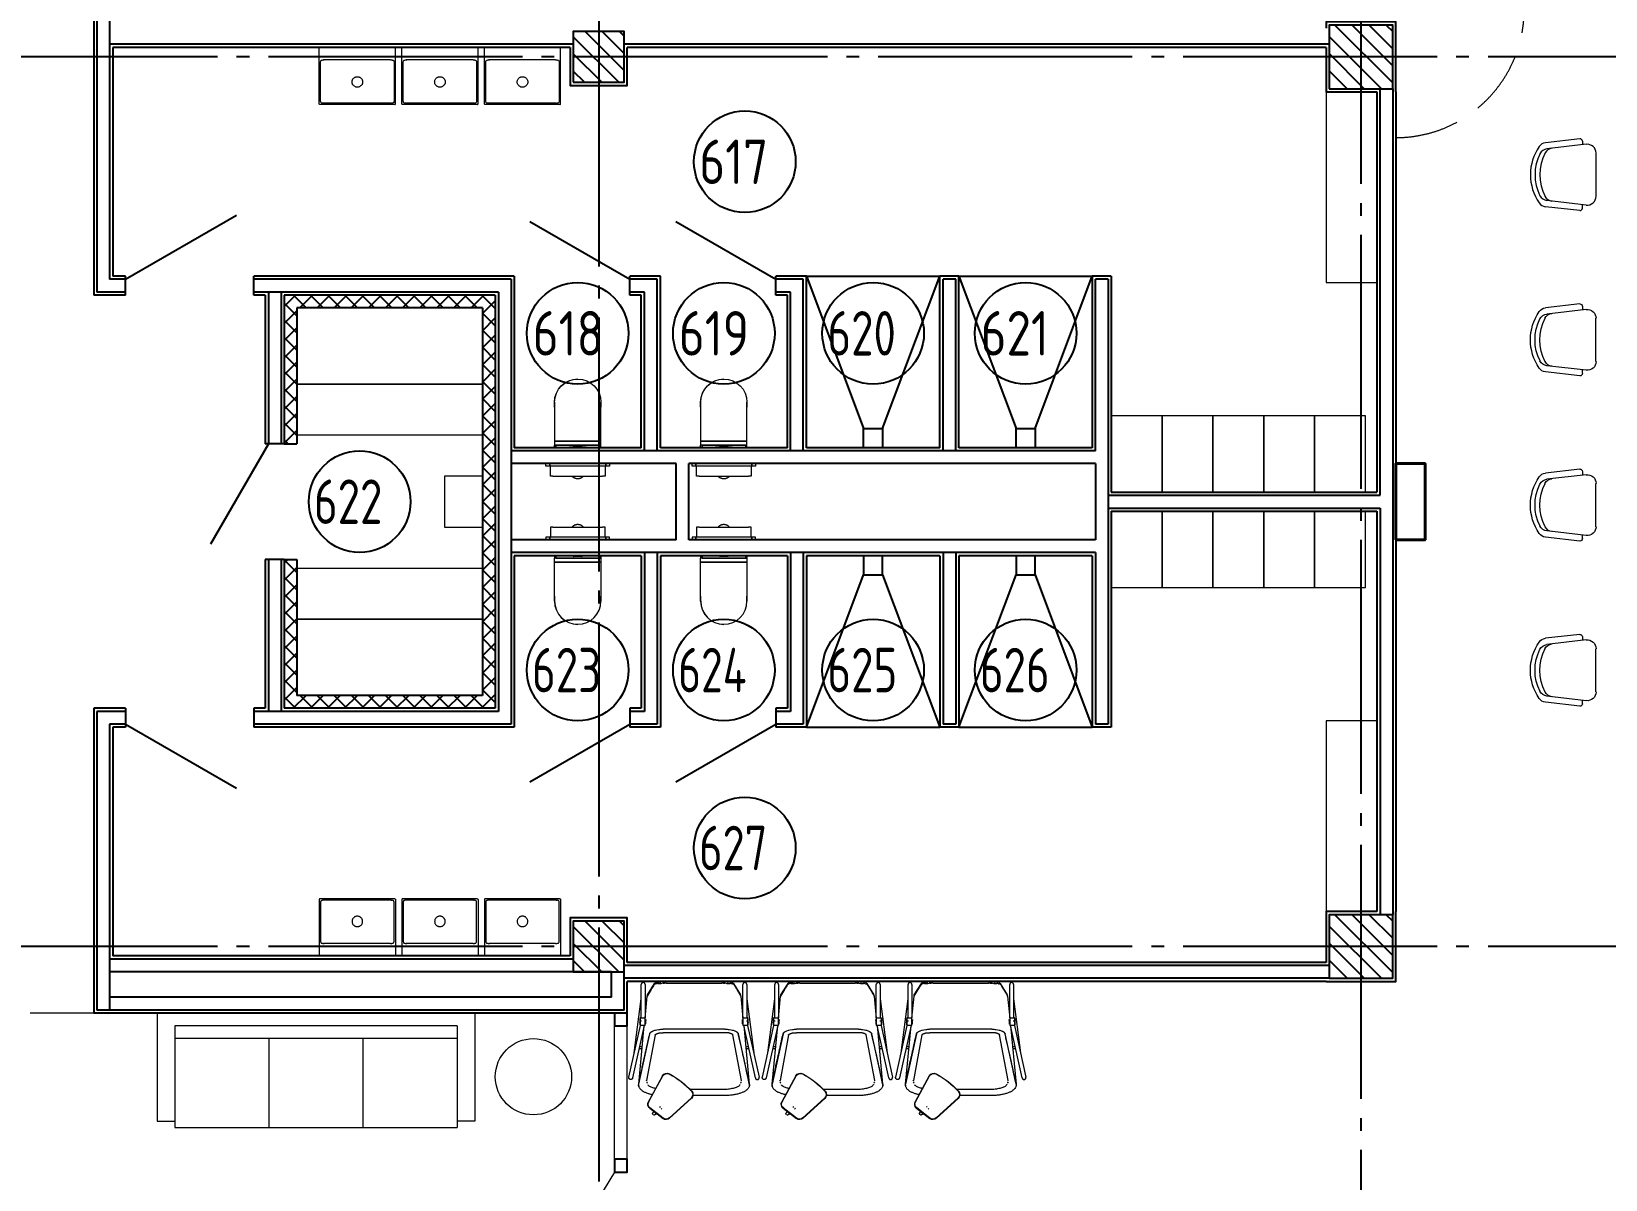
# Model space of a CAD drawing. Header units: millimetres. Extents: x -4830 to 49130, y -6610 to 29660.
# Drawn here: x 7535 to 19925, y 8166 to 17200 of the extents above; entities that cross this region are included whole.
import ezdxf

# ---------------------------------------------------------------- set-up
doc = ezdxf.new("R2010")
doc.units = ezdxf.units.MM
doc.linetypes.add('ГОСТ 2.303 4', pattern=[7, 5, -2, 0])
doc.linetypes.add('ГОСТ 2.303 5', pattern=[24, 20, -1.5, 1, -1.5])
doc.layers.add('Оборудование', color=5, linetype='Continuous', lineweight=18)
doc.layers.add('оси', color=40, linetype='Continuous')
doc.layers.add('текст', color=82, linetype='Continuous')
doc.styles.add('ГОСТ 2.304', font='CS_Gost2304.shx')

# ---------------------------------------------------------------- blocks, each defined once
blk = doc.blocks.new('Sanitary_Basins_Gala_ALBUS-Over-counter-Wash-basin-60x45-cm - ALBUS Over counter Wash basin 60x45 cm_-V44-План на отм _4_200')
at = {"layer": 'Оборудование'}
for p, q in [((-302, -218), (-302, 226)), ((-282, 125), (-285, 124)), ((-277, 126), (-282, 125)), ((-273, 127), (-277, 126)), ((-263, 127), (-273, 127)), ((-263, 127), (264, 127)), ((269, 127), (259, 127)), ((274, 126), (269, 127)), ((278, 125), (274, 126)), ((282, 124), (278, 125)), ((298, -218), (298, 226)), ((-290, 117), (-291, 113)), ((-291, 113), (-291, -199)), ((-288, 121), (-290, 117)), ((-285, 124), (-288, 121)), ((285, 121), (282, 124)), ((286, 117), (285, 121)), ((287, 113), (286, 117)), ((287, -199), (287, 113)), ((-42, -35), (-43, -39)), ((-43, -39), (-43, -42)), ((-43, -42), (-43, -46)), ((-43, -46), (-43, -50)), ((-43, -50), (-43, -54)), ((-43, -54), (-42, -58)), ((-40, -31), (-42, -35)), ((-42, -58), (-40, -61)), ((-39, -27), (-40, -31)), ((-40, -61), (-39, -65)), ((-37, -23), (-39, -27)), ((-39, -65), (-37, -69)), ((-34, -20), (-37, -23)), ((-37, -69), (-34, -72)), ((-31, -17), (-34, -20)), ((-34, -72), (-31, -75)), ((-28, -14), (-31, -17)), ((-31, -75), (-28, -78)), ((-25, -11), (-28, -14)), ((-28, -78), (-25, -81)), ((-21, -9), (-25, -11)), ((-25, -81), (-21, -83)), ((-17, -8), (-21, -9)), ((-21, -83), (-17, -85)), ((-13, -6), (-17, -8)), ((-17, -85), (-13, -86)), ((-9, -5), (-13, -6)), ((-13, -86), (-9, -87)), ((-6, -5), (-9, -5)), ((-9, -87), (-6, -87)), ((-2, -5), (-6, -5)), ((-6, -87), (-2, -88)), ((2, -5), (-2, -5)), ((-2, -88), (2, -87)), ((6, -5), (2, -5)), ((2, -87), (6, -87)), ((10, -6), (6, -5)), ((6, -87), (10, -86)), ((13, -8), (10, -6)), ((10, -86), (13, -85)), ((17, -9), (13, -8)), ((13, -85), (17, -83)), ((21, -11), (17, -9)), ((17, -83), (21, -81)), ((24, -14), (21, -11)), ((21, -81), (24, -78)), ((27, -17), (24, -14)), ((24, -78), (27, -75)), ((30, -20), (27, -17)), ((27, -75), (30, -72)), ((33, -23), (30, -20)), ((30, -72), (33, -69)), ((35, -27), (33, -23)), ((33, -69), (35, -65)), ((37, -31), (35, -27)), ((35, -65), (37, -61)), ((38, -35), (37, -31)), ((37, -61), (38, -58)), ((39, -39), (38, -35)), ((38, -58), (39, -54)), ((39, -42), (39, -39)), ((40, -46), (39, -42)), ((39, -50), (40, -46)), ((39, -54), (39, -50)), ((-302, -219), (-302, -218)), ((-301, -220), (-302, -219)), ((-301, -221), (-301, -220)), ((-300, -222), (-301, -221)), ((-299, -223), (-300, -222)), ((-298, -224), (-299, -223)), ((-297, -224), (-298, -224)), ((-296, -224), (-297, -224)), ((-296, -224), (292, -224)), ((-291, -199), (-290, -203)), ((-290, -203), (-288, -207)), ((-288, -207), (-285, -210)), ((-285, -210), (-281, -212)), ((-281, -212), (-277, -213)), ((-277, -213), (-273, -213)), ((-268, -214), (-273, -213)), ((-268, -214), (264, -214)), ((264, -214), (269, -213)), ((269, -213), (273, -213)), ((273, -213), (275, -212)), ((275, -212), (278, -212)), ((278, -212), (281, -210)), ((281, -210), (284, -207)), ((284, -207), (286, -205)), ((286, -203), (287, -201)), ((286, -205), (286, -203)), ((287, -201), (287, -199)), ((292, -224), (293, -224)), ((293, -224), (294, -224)), ((294, -224), (295, -223)), ((295, -223), (296, -222)), ((296, -222), (297, -221)), ((297, -221), (298, -220)), ((298, -219), (298, -218)), ((298, -220), (298, -219))]:
    blk.add_line(p, q, dxfattribs=at)
at = {"layer": 'Оборудование', "ltscale": 100}
blk.add_line((-302, 226), (298, 226), dxfattribs=at)
blk = doc.blocks.new('Инсталляция - унитаз')
at = {"layer": 'Оборудование', "ltscale": 100}
for p, q in [((-220, 145), (-250, 145)), ((-250, 145), (-250, 125)), ((-250, 125), (250, 125)), ((220, 145), (-220, 145)), ((-220, 145), (-220, 125)), ((-220, 125), (-220, 145)), ((-215, 225), (-215, 145)), ((-195, 225), (-215, 225)), ((-195, 225), (0, 225)), ((0, 225), (195, 225)), ((215, 225), (195, 225)), ((215, 145), (215, 225)), ((220, 125), (220, 145)), ((250, 145), (220, 145)), ((220, 145), (220, 125)), ((250, 125), (250, 145)), ((-183, 0), (182, 0)), ((-183, 0), (-183, -20)), ((-172, -20), (-183, -20)), ((-183, -358), (-183, -20)), ((182, -20), (-183, -20)), ((-183, -50), (-183, -20)), ((182, -50), (-183, -50)), ((-183, -50), (182, -50)), ((-183, -319), (-183, -50)), ((-172, 0), (-172, -20)), ((-172, -20), (-172, 0)), ((-172, -20), (-172, 0)), ((-172, -20), (172, -20)), ((-65, -5), (-65, 0)), ((65, -5), (-65, -5)), ((-35, -7), (-35, -5)), ((-35, -5), (-35, -7)), ((-35, -7), (-35, -5)), ((-33, -7), (-35, -7)), ((-35, -7), (-33, -7)), ((-35, -7), (-33, -7)), ((33, -7), (-33, -7)), ((35, -7), (33, -7)), ((33, -7), (35, -7)), ((33, -7), (35, -7)), ((35, -5), (35, -7)), ((35, -7), (35, -5)), ((35, -7), (35, -5)), ((65, 0), (65, -5)), ((172, 0), (172, -20)), ((172, -20), (172, 0)), ((172, 0), (172, -20)), ((172, -20), (182, -20)), ((182, 0), (182, -20)), ((182, -20), (182, -358)), ((182, -20), (182, -50)), ((182, -50), (182, -319)), ((-183, -319), (-183, -358)), ((182, -358), (182, -319))]:
    blk.add_line(p, q, dxfattribs=at)
at = {"layer": 'Оборудование', "ltscale": 100, "flags": 128}
blk.add_lwpolyline([(45, 225), (43, 226), (42, 228), (40, 230), (38, 231), (36, 233), (34, 234), (32, 235), (30, 237), (28, 238), (26, 239), (24, 240), (22, 241), (19, 242), (17, 242), (15, 243), (13, 244), (10, 244), (8, 244), (5, 245), (3, 245), (1, 245), (-2, 245), (-4, 245), (-7, 245), (-9, 244), (-11, 244), (-14, 243), (-16, 243), (-18, 242), (-21, 241), (-23, 241), (-25, 240), (-27, 239), (-29, 237), (-31, 236), (-33, 235), (-35, 234), (-37, 232), (-39, 231), (-41, 229), (-43, 227), (-44, 226)], dxfattribs=at)
at = {"layer": 'Оборудование', "ltscale": 100}
for radius, start, end in [(182, 180, 0), (183, 180, 270), (182, 270, 0)]:
    blk.add_arc((0, -358), radius, start, end, dxfattribs=at)
blk = doc.blocks.new('ММ32 905х715')
at = {"layer": 'Оборудование', "linetype": 'ByBlock'}
for p, q in [((0, 0), (-2499.84, 0)), ((-2499.84, 0), (-2499.84, -849.9762)), ((0, 0), (0, -849.9762)), ((-138.88, -99.9972), (-2360.96, -99.9972)), ((-2360.96, -99.9972), (-2360.96, -899.9748)), ((-138.88, -99.9972), (-138.88, -899.9748)), ((-138.88, -199.9944), (-2360.96, -199.9944)), ((-1620.24352, -899.9748), (-1620.24352, -199.9944)), ((-879.56176, -899.9748), (-879.56176, -199.9944)), ((-2499.84, -849.9762), (-2360.96, -849.9762)), ((0, -849.9762), (-138.88, -849.9762)), ((-2360.96, -899.9748), (-138.88, -899.9748))]:
    blk.add_line(p, q, dxfattribs=at)
blk = doc.blocks.new('CON_Connection_Stng_Muse - Muse Privacy Chair with Metal Base and Writing Tablet - SMS-1BOOTH-METAL-WT-V123-Этаж 03')
at = {"layer": 'Оборудование'}
for p, q in [((-415, 314), (-415, 50)), ((-385, 50), (-385, 314)), ((-310, 322), (-366, 231)), ((-281, 327), (-282, 324)), ((214, 338), (-214, 338)), ((214, 324), (-214, 324)), ((212, 324), (-212, 324)), ((282, 324), (281, 327)), ((366, 231), (310, 322)), ((385, 314), (385, 50)), ((415, 50), (415, 314)), ((-415, 201), (-470, -225)), ((-368, 222), (-385, 49)), ((385, 49), (368, 222)), ((470, -225), (415, 201)), ((-425, 7), (-425, 33)), ((-425, 7), (-425, 33)), ((-385, 50), (-420, 50)), ((-415, 29), (-415, 23)), ((-385, 50), (-385, -10)), ((-383, 38), (-385, 38)), ((-385, 23), (-385, 29)), ((-385, 3), (-383, 3)), ((-383, 37), (-383, 38)), ((-383, 3), (-383, 38)), ((-376, 36), (-383, 36)), ((-383, 34), (-383, 36)), ((-383, 5), (-383, 7)), ((-383, 5), (-378, 5)), ((-383, 3), (-383, 4)), ((383, 36), (374, 36)), ((378, 5), (383, 5)), ((385, 38), (383, 38)), ((383, 38), (383, 37)), ((383, 38), (383, 3)), ((383, 36), (383, 34)), ((383, 7), (383, 5)), ((383, 4), (383, 3)), ((383, 3), (385, 3)), ((420, 50), (385, 50)), ((385, -10), (385, 50)), ((385, 29), (385, 23)), ((415, 23), (415, 29)), ((425, 33), (425, 7)), ((425, 33), (425, 7)), ((-422, -8), (-512, -416)), ((-483, -422), (-391, -10)), ((-436, -471), (-349, -75)), ((-391, -10), (-435, -471)), ((-422, -11), (-422, -8)), ((-420, -10), (-385, -10)), ((-373, -442), (-306, -83)), ((-306, -82), (-307, -84)), ((-244, -38), (244, -38)), ((-244, -66), (244, -66)), ((-241, -38), (241, -38)), ((306, -83), (373, -442)), ((349, -75), (436, -471)), ((385, -10), (420, -10)), ((391, -10), (483, -422)), ((435, -471), (391, -10)), ((422, -8), (422, -11)), ((512, -416), (422, -8)), ((-432, -193), (-408, -193)), ((-406, -174), (-428, -174)), ((428, -174), (406, -174)), ((408, -193), (432, -193)), ((357, -610), (246, -406)), ((248, -405), (358, -609)), ((-253, -512), (32, -512)), ((-238, -561), (9, -561)), ((8, -553), (8, -553)), ((192, -738), (21, -582)), ((21, -583), (192, -739)), ((23, -580), (194, -737)), ((243, -739), (347, -658)), ((348, -659), (244, -741)), ((244, -741), (348, -660)), ((252, -662), (258, -667)), ((271, -651), (265, -647)), ((298, -699), (309, -709)), ((309, -709), (309, -709)), ((321, -693), (314, -687)), ((318, -692), (318, -692)), ((363, -629), (363, -628))]:
    blk.add_line(p, q, dxfattribs=at)
at = {"layer": 'Оборудование', "flags": 128}
for points in [[(-415, 314), (-415, 314), (-415, 315), (-415, 315), (-415, 316), (-415, 317), (-415, 317), (-414, 318), (-414, 318), (-414, 319), (-414, 319), (-414, 320), (-413, 321), (-413, 321), (-413, 322), (-412, 322), (-412, 323), (-412, 323), (-411, 324), (-411, 324), (-410, 324), (-410, 325), (-410, 325), (-409, 326), (-409, 326), (-408, 326), (-408, 327), (-407, 327), (-407, 327), (-406, 327), (-405, 328), (-405, 328), (-404, 328), (-404, 328), (-403, 328), (-403, 328), (-402, 329), (-401, 329), (-401, 329), (-400, 329), (-400, 329), (-399, 329), (-398, 329), (-398, 328), (-397, 328), (-397, 328), (-396, 328), (-395, 328), (-395, 328), (-394, 328), (-394, 327), (-393, 327), (-393, 327), (-392, 326), (-392, 326), (-391, 326), (-391, 325), (-390, 325), (-390, 325), (-389, 324), (-389, 324), (-389, 323), (-388, 323), (-388, 322), (-387, 322), (-387, 321), (-387, 321), (-387, 320), (-386, 320), (-386, 319), (-386, 319), (-386, 318), (-386, 318), (-385, 317), (-385, 316), (-385, 316), (-385, 315), (-385, 315), (-385, 314), (-385, 314)], [(-310, 322), (-308, 325), (-306, 327), (-304, 328), (-302, 329), (-300, 330), (-299, 331), (-297, 331), (-295, 332), (-294, 332), (-292, 332), (-290, 333), (-288, 333), (-286, 333), (-284, 334), (-282, 334), (-279, 334), (-277, 335), (-275, 335), (-272, 335), (-269, 336), (-267, 336), (-264, 336), (-261, 336), (-258, 336), (-255, 337), (-252, 337), (-249, 337), (-246, 337), (-243, 337), (-239, 337), (-236, 337), (-233, 338), (-229, 338), (-226, 338), (-223, 338), (-219, 338), (-216, 338), (-214, 338)], [(310, 322), (308, 325), (306, 327), (304, 328), (302, 329), (300, 330), (299, 331), (297, 331), (295, 332), (294, 332), (292, 332), (290, 333), (288, 333), (286, 333), (284, 334), (282, 334), (279, 334), (277, 335), (275, 335), (272, 335), (269, 336), (267, 336), (264, 336), (261, 336), (258, 336), (255, 337), (252, 337), (249, 337), (246, 337), (243, 337), (239, 337), (236, 337), (233, 338), (229, 338), (226, 338), (223, 338), (219, 338), (216, 338), (214, 338)], [(385, 314), (385, 314), (385, 315), (385, 315), (385, 316), (385, 317), (385, 317), (386, 318), (386, 318), (386, 319), (386, 319), (386, 320), (387, 321), (387, 321), (387, 322), (388, 322), (388, 323), (388, 323), (389, 324), (389, 324), (390, 324), (390, 325), (390, 325), (391, 326), (391, 326), (392, 326), (392, 327), (393, 327), (393, 327), (394, 327), (395, 328), (395, 328), (396, 328), (396, 328), (397, 328), (397, 328), (398, 329), (399, 329), (399, 329), (400, 329), (400, 329), (401, 329), (402, 329), (402, 328), (403, 328), (403, 328), (404, 328), (405, 328), (405, 328), (406, 328), (406, 327), (407, 327), (407, 327), (408, 326), (408, 326), (409, 326), (409, 325), (410, 325), (410, 325), (411, 324), (411, 324), (411, 323), (412, 323), (412, 322), (413, 322), (413, 321), (413, 321), (413, 320), (414, 320), (414, 319), (414, 319), (414, 318), (415, 318), (415, 317), (415, 316), (415, 316), (415, 315), (415, 315), (415, 314), (415, 314)], [(-368, 222), (-367, 228), (-366, 231)], [(368, 222), (367, 228), (366, 231)], [(-425, 45), (-425, 46), (-425, 46), (-425, 46), (-425, 46), (-425, 46), (-425, 47), (-425, 47), (-425, 47), (-425, 47), (-425, 47), (-425, 48), (-424, 48), (-424, 48), (-424, 48), (-424, 48), (-424, 48), (-424, 49), (-424, 49), (-424, 49), (-423, 49), (-423, 49), (-423, 49), (-423, 49), (-423, 50), (-423, 50), (-423, 50), (-422, 50), (-422, 50), (-422, 50), (-422, 50), (-422, 50), (-421, 50), (-421, 50), (-421, 50), (-421, 50), (-421, 50), (-420, 50), (-420, 50), (-420, 50), (-420, 50)], [(-425, -5), (-425, -4), (-425, -4), (-425, -4), (-425, -4), (-425, -4), (-425, -4), (-425, -4), (-425, -3), (-425, -3), (-425, -3), (-425, -2), (-425, -2), (-425, -1), (-425, -1), (-425, 0), (-425, 0), (-425, 1), (-425, 2), (-425, 2), (-425, 3), (-425, 4), (-425, 5), (-425, 5), (-425, 6), (-425, 7), (-425, 8), (-425, 9), (-425, 10), (-425, 11), (-425, 11), (-425, 12), (-425, 13), (-425, 14), (-425, 15), (-425, 16), (-425, 17), (-425, 18), (-425, 19), (-425, 20), (-425, 21), (-425, 22), (-425, 23), (-425, 24), (-425, 25), (-425, 26), (-425, 27), (-425, 28), (-425, 29), (-425, 30), (-425, 31), (-425, 32), (-425, 33), (-425, 34), (-425, 34), (-425, 35), (-425, 36), (-425, 37), (-425, 38), (-425, 38), (-425, 39), (-425, 40), (-425, 40), (-425, 41), (-425, 41), (-425, 42), (-425, 42), (-425, 43), (-425, 43), (-425, 44), (-425, 44), (-425, 44), (-425, 45), (-425, 45), (-425, 45), (-425, 45), (-425, 45), (-425, 45), (-425, 45), (-425, 45)], [(-425, 45), (-425, 45), (-425, 45), (-425, 45), (-425, 45), (-425, 45), (-425, 45), (-425, 45), (-425, 44), (-425, 44), (-425, 44), (-425, 43), (-425, 43), (-425, 42), (-425, 42), (-425, 41), (-425, 41), (-425, 40), (-425, 39), (-425, 39), (-425, 38), (-425, 37), (-425, 36), (-425, 36), (-425, 35), (-425, 34), (-425, 33), (-425, 32), (-425, 31), (-425, 30), (-425, 30), (-425, 29), (-425, 28), (-425, 27), (-425, 26), (-425, 25), (-425, 24), (-425, 23), (-425, 22), (-425, 21), (-425, 20), (-425, 19), (-425, 18), (-425, 17), (-425, 16), (-425, 15), (-425, 14), (-425, 13), (-425, 12), (-425, 11), (-425, 10), (-425, 9), (-425, 8), (-425, 7), (-425, 7), (-425, 6), (-425, 5), (-425, 4), (-425, 3), (-425, 3), (-425, 2), (-425, 1), (-425, 1), (-425, 0), (-425, 0), (-425, -1), (-425, -1), (-425, -2), (-425, -2), (-425, -3), (-425, -3), (-425, -3), (-425, -4), (-425, -4), (-425, -4), (-425, -4), (-425, -4), (-425, -4), (-425, -5), (-425, -5)], [(420, 50), (420, 50), (420, 50), (421, 50), (421, 50), (421, 50), (421, 50), (421, 50), (422, 50), (422, 50), (422, 50), (422, 50), (422, 50), (422, 50), (423, 50), (423, 50), (423, 50), (423, 49), (423, 49), (423, 49), (424, 49), (424, 49), (424, 49), (424, 49), (424, 48), (424, 48), (424, 48), (424, 48), (425, 48), (425, 47), (425, 47), (425, 47), (425, 47), (425, 47), (425, 47), (425, 46), (425, 46), (425, 46), (425, 46), (425, 46), (425, 45)], [(425, 45), (425, 45), (425, 45), (425, 45), (425, 45), (425, 45), (425, 45), (425, 45), (425, 44), (425, 44), (425, 44), (425, 43), (425, 43), (425, 42), (425, 42), (425, 41), (425, 41), (425, 40), (425, 39), (425, 39), (425, 38), (425, 37), (425, 36), (425, 36), (425, 35), (425, 34), (425, 33), (425, 32), (425, 31), (425, 30), (425, 30), (425, 29), (425, 28), (425, 27), (425, 26), (425, 25), (425, 24), (425, 23), (425, 22), (425, 21), (425, 20), (425, 19), (425, 18), (425, 17), (425, 16), (425, 15), (425, 14), (425, 13), (425, 12), (425, 11), (425, 10), (425, 9), (425, 8), (425, 7), (425, 7), (425, 6), (425, 5), (425, 4), (425, 3), (425, 3), (425, 2), (425, 1), (425, 1), (425, 0), (425, 0), (425, -1), (425, -1), (425, -2), (425, -2), (425, -3), (425, -3), (425, -3), (425, -4), (425, -4), (425, -4), (425, -4), (425, -4), (425, -4), (425, -5), (425, -5)], [(425, -5), (425, -4), (425, -4), (425, -4), (425, -4), (425, -4), (425, -4), (425, -4), (425, -3), (425, -3), (425, -3), (425, -2), (425, -2), (425, -1), (425, -1), (425, 0), (425, 0), (425, 1), (425, 2), (425, 2), (425, 3), (425, 4), (425, 5), (425, 5), (425, 6), (425, 7), (425, 8), (425, 9), (425, 10), (425, 11), (425, 11), (425, 12), (425, 13), (425, 14), (425, 15), (425, 16), (425, 17), (425, 18), (425, 19), (425, 20), (425, 21), (425, 22), (425, 23), (425, 24), (425, 25), (425, 26), (425, 27), (425, 28), (425, 29), (425, 30), (425, 31), (425, 32), (425, 33), (425, 34), (425, 34), (425, 35), (425, 36), (425, 37), (425, 38), (425, 38), (425, 39), (425, 40), (425, 40), (425, 41), (425, 41), (425, 42), (425, 42), (425, 43), (425, 43), (425, 44), (425, 44), (425, 44), (425, 45), (425, 45), (425, 45), (425, 45), (425, 45), (425, 45), (425, 45), (425, 45)], [(-420, -10), (-420, -10), (-420, -10), (-421, -9), (-421, -9), (-421, -9), (-421, -9), (-421, -9), (-422, -9), (-422, -9), (-422, -9), (-422, -9), (-422, -9), (-422, -9), (-423, -9), (-423, -9), (-423, -9), (-423, -8), (-423, -8), (-423, -8), (-424, -8), (-424, -8), (-424, -8), (-424, -8), (-424, -7), (-424, -7), (-424, -7), (-424, -7), (-425, -7), (-425, -7), (-425, -6), (-425, -6), (-425, -6), (-425, -6), (-425, -6), (-425, -5), (-425, -5), (-425, -5), (-425, -5), (-425, -5), (-425, -5)], [(-306, -83), (-306, -83), (-306, -83), (-306, -83), (-306, -82), (-305, -82), (-305, -81), (-305, -81), (-304, -80), (-303, -79), (-302, -79), (-301, -78), (-300, -77), (-299, -77), (-298, -76), (-296, -75), (-295, -74), (-293, -74), (-291, -73), (-289, -72), (-287, -72), (-285, -71), (-283, -70), (-281, -70), (-279, -69), (-277, -69), (-274, -68), (-272, -68), (-269, -67), (-267, -67), (-264, -67), (-262, -66), (-259, -66), (-256, -66), (-254, -66), (-251, -66), (-248, -66), (-245, -66), (-244, -66)], [(306, -83), (306, -83), (306, -83), (306, -83), (306, -82), (305, -82), (305, -81), (305, -81), (304, -80), (303, -79), (302, -79), (301, -78), (300, -77), (299, -77), (298, -76), (296, -75), (295, -74), (293, -74), (291, -73), (289, -72), (287, -72), (285, -71), (283, -70), (281, -70), (279, -69), (277, -69), (274, -68), (272, -68), (269, -67), (267, -67), (264, -67), (262, -66), (259, -66), (256, -66), (254, -66), (251, -66), (248, -66), (245, -66), (244, -66)], [(425, -5), (425, -5), (425, -5), (425, -5), (425, -5), (425, -5), (425, -6), (425, -6), (425, -6), (425, -6), (425, -6), (425, -7), (424, -7), (424, -7), (424, -7), (424, -7), (424, -7), (424, -8), (424, -8), (424, -8), (423, -8), (423, -8), (423, -8), (423, -8), (423, -9), (423, -9), (423, -9), (422, -9), (422, -9), (422, -9), (422, -9), (422, -9), (421, -9), (421, -9), (421, -9), (421, -9), (421, -9), (420, -10), (420, -10), (420, -10), (420, -10)], [(-483, -422), (-483, -423), (-484, -424), (-484, -425), (-484, -426), (-485, -427), (-485, -428), (-486, -428), (-486, -429), (-487, -429), (-487, -430), (-488, -430), (-488, -431), (-489, -431), (-489, -432), (-490, -432), (-490, -432), (-491, -432), (-491, -433), (-491, -433), (-492, -433), (-492, -433), (-493, -433), (-493, -433), (-493, -434), (-494, -434), (-494, -434), (-495, -434), (-495, -434), (-495, -434), (-496, -434), (-496, -434), (-496, -434), (-497, -434), (-497, -434), (-497, -434), (-498, -434), (-498, -434), (-498, -434), (-499, -434), (-499, -434), (-499, -434), (-500, -434), (-500, -434), (-501, -434), (-501, -434), (-501, -434), (-502, -434), (-502, -434), (-502, -433), (-503, -433), (-503, -433), (-504, -433), (-504, -433), (-504, -433), (-505, -432), (-505, -432), (-506, -432), (-506, -432), (-507, -431), (-507, -431), (-508, -430), (-508, -430), (-509, -430), (-509, -429), (-510, -428), (-510, -428), (-511, -427), (-511, -426), (-511, -425), (-512, -425), (-512, -424), (-512, -423), (-513, -422), (-513, -421), (-513, -420), (-513, -419), (-513, -418), (-513, -417), (-512, -416)], [(-436, -478), (-436, -481), (-435, -485), (-434, -489), (-433, -493), (-431, -497), (-429, -500), (-427, -504), (-424, -507), (-421, -510), (-418, -513), (-415, -516), (-411, -519), (-407, -522), (-403, -525), (-398, -528), (-394, -530), (-389, -533), (-384, -535), (-378, -537), (-373, -539), (-367, -541), (-361, -543), (-355, -545), (-349, -547), (-342, -549), (-336, -550), (-329, -552), (-322, -553), (-315, -554), (-308, -555), (-301, -557), (-293, -557), (-286, -558), (-278, -559), (-271, -559), (-263, -560), (-256, -560), (-248, -560), (-240, -561), (-238, -561)], [(-374, -445), (-374, -444), (-373, -442)], [(436, -478), (436, -481), (435, -485), (434, -489), (433, -493), (431, -497), (429, -500), (427, -504), (424, -507), (421, -510), (418, -513), (415, -516), (411, -519), (407, -522), (403, -525), (398, -528), (394, -530), (389, -533), (384, -535), (378, -537), (373, -539), (367, -541), (361, -543), (355, -545), (349, -547), (342, -549), (336, -550), (329, -552), (328, -552)], [(374, -445), (374, -444), (373, -442)], [(483, -422), (483, -423), (484, -424), (484, -425), (484, -426), (485, -427), (485, -428), (486, -428), (486, -429), (487, -429), (487, -430), (488, -430), (488, -431), (489, -431), (489, -432), (490, -432), (490, -432), (491, -432), (491, -433), (491, -433), (492, -433), (492, -433), (493, -433), (493, -433), (493, -434), (494, -434), (494, -434), (495, -434), (495, -434), (495, -434), (496, -434), (496, -434), (496, -434), (497, -434), (497, -434), (497, -434), (498, -434), (498, -434), (498, -434), (499, -434), (499, -434), (499, -434), (500, -434), (500, -434), (501, -434), (501, -434), (501, -434), (502, -434), (502, -434), (502, -433), (503, -433), (503, -433), (504, -433), (504, -433), (504, -433), (505, -432), (505, -432), (506, -432), (506, -432), (507, -431), (507, -431), (508, -430), (508, -430), (509, -430), (509, -429), (510, -428), (510, -428), (511, -427), (511, -426), (511, -425), (512, -425), (512, -424), (512, -423), (513, -422), (513, -421), (513, -420), (513, -419), (513, -418), (513, -417), (512, -416)], [(321, -710), (316, -712), (314, -712), (313, -711), (312, -711), (311, -711), (311, -711), (310, -710), (309, -710), (308, -710), (308, -709), (307, -709), (306, -709), (305, -708), (304, -708), (303, -707), (302, -707), (300, -706), (299, -705), (298, -705), (297, -704), (295, -703), (294, -703)], [(321, -710), (326, -702), (325, -697), (323, -695), (322, -694), (322, -693), (321, -693)]]:
    blk.add_lwpolyline(points, dxfattribs=at)
at = {"layer": 'Оборудование'}
for centre, major_axis, ratio, start_param, end_param in [((-214, 313), (99, 0), 0.109734, 2.795695, 2.824219), ((-214, 313), (99, 0), 0.109734, 2.573535, 2.610138), ((-214, 313), (99, 0), 0.109734, 1.939141, 2.370637), ((-214, 313), (99, 0), 0.109734, 1.758134, 1.875676), ((-214, 313), (99, 0), 0.109734, 1.570796, 1.610597), ((214, 313), (99, 0), 0.109734, 1.530924, 1.570796), ((214, 313), (99, 0), 0.109734, 1.265844, 1.383425), ((214, 313), (99, 0), 0.109734, 0.770885, 1.202317), ((214, 313), (99, 0), 0.109734, 0.531557, 0.568058), ((214, 313), (99, 0), 0.109734, 0.317374, 0.345865), ((-154, 222), (214, 0), 0.109734, 3.074904, 3.141593), ((154, 222), (214, 0), 0.109734, 0, 0.066689), ((-244, -79), (105, 0), 0.387516, 2.811944, 3.056512), ((-244, -79), (105, 0), 0.387516, 2.575965, 2.804042), ((-244, -79), (105, 0), 0.387516, 1.875794, 2.554402), ((-244, -79), (105, 0), 0.387516, 1.570796, 1.873884), ((244, -79), (105, 0), 0.387516, 1.267587, 1.570796), ((244, -79), (105, 0), 0.387516, 0.587094, 1.265731), ((244, -79), (105, 0), 0.387516, 0.337586, 0.565768), ((244, -79), (105, 0), 0.387516, 0.08508, 0.329614), ((-238, -478), (198, 0), 0.387516, 3.056512, 3.293066), ((-222, -445), (152, 0), 0.387516, 3.303838, 3.468677), ((501, -963), (651, 0), 0.999036, 2.062652, 2.405216), ((501, -962), (649, 0), 0.999036, 2.062652, 2.405216), ((212, -424), (40, 0), 0.999036, 0.498513, 2.062652), ((212, -424), (38, 0), 0.999036, 0.498513, 2.062652), ((222, -445), (152, 0), 0.387516, 5.956101, 6.12094), ((222, -445), (152, 0), 0.387516, 0.004864, 0.053989), ((238, -478), (198, 0), 0.387516, 6.131712, 6.368265), ((48, -553), (40, 0), 0.999036, 2.405216, 3.970473), ((48, -552), (38, 0), 0.999036, 2.405216, 3.970473), ((48, -553), (40, 0), 0.999036, 2.993682, 3.970473), ((323, -628), (38, 0), 0.999036, 5.375185, 6.781699), ((323, -628), (40, 0), 0.999036, 5.375185, 6.781699), ((219, -709), (40, 0), 0.999036, 3.970473, 5.375185), ((219, -710), (40, 0), 0.999036, 3.970473, 5.375185), ((219, -709), (38, 0), 0.999036, 3.970473, 5.375185), ((323, -629), (40, 0), 0.999036, 5.375185, 6.312861)]:
    blk.add_ellipse(centre, major_axis=major_axis, ratio=ratio, start_param=start_param, end_param=end_param, dxfattribs=at)
for points, knots in [([(-313, 314), (-318, 306), (-328, 289), (-347, 259), (-360, 237), (-368, 223)], [-0.9989318, -0.9989318, -0.9989318, -0.9989318, -0.7222222, -0.4444444, 0, 0, 0, 0]), ([(-313, 314), (-312, 315), (-310, 316), (-305, 318), (-301, 319), (-299, 319)], [0, 0, 0, 0, 0.1111111, 0.2222222, 0.3012065, 0.3012065, 0.3012065, 0.3012065]), ([(-296, 319), (-293, 320), (-286, 321), (-273, 322), (-263, 323), (-260, 323)], [0.3333333, 0.3333333, 0.3333333, 0.3333333, 0.4444444, 0.5833333, 0.6666667, 0.6666667, 0.6666667, 0.6666667]), ([(-243, 324), (-243, 324), (-239, 324), (-231, 324), (-223, 324), (-218, 324)], [0.784569, 0.784569, 0.784569, 0.784569, 0.7916667, 0.8611111, 0.9590687, 0.9590687, 0.9590687, 0.9590687]), ([(218, 324), (221, 324), (230, 324), (238, 324), (243, 324)], [0.0409521, 0.0409521, 0.0409521, 0.0409521, 0.1111111, 0.2153898, 0.2153898, 0.2153898, 0.2153898]), ([(260, 323), (265, 323), (275, 322), (287, 321), (294, 320), (296, 319)], [0.3333333, 0.3333333, 0.3333333, 0.3333333, 0.4444444, 0.5833333, 0.6666667, 0.6666667, 0.6666667, 0.6666667]), ([(299, 319), (300, 319), (302, 318), (305, 318), (310, 316), (312, 315), (313, 314)], [0.6986225, 0.6986225, 0.6986225, 0.6986225, 0.7222222, 0.7916667, 0.8611111, 1, 1, 1, 1]), ([(313, 314), (321, 301), (340, 270), (358, 240), (368, 223)], [0.0010682, 0.0010682, 0.0010682, 0.0010682, 0.4444444, 1, 1, 1, 1]), ([(-368, 221), (-368, 221), (-368, 222), (-368, 223), (-368, 223)], [0.9339676, 0.9339676, 0.9339676, 0.9339676, 0.94642857, 1, 1, 1, 1]), ([(-425, 18), (-425, 18), (-425, 18), (-425, 18), (-425, 17), (-426, 17), (-426, 16), (-426, 16), (-426, 15), (-426, 15), (-426, 15), (-426, 14), (-426, 14), (-425, 14), (-425, 13), (-425, 13), (-425, 12), (-425, 12)], [0.4444444, 0.4444444, 0.4444444, 0.4444444, 0.4513889, 0.4583333, 0.4722222, 0.4861111, 0.5, 0.5277778, 0.5416667, 0.5486111, 0.5555556, 0.5625, 0.5694444, 0.5833333, 0.6111111, 0.625, 0.6331947, 0.6331947, 0.6331947, 0.6331947]), ([(425, 12), (425, 12), (425, 13), (425, 13), (425, 14), (426, 14), (426, 14), (426, 15), (426, 15), (426, 15), (426, 16), (426, 16), (426, 17), (425, 17), (425, 18), (425, 18), (425, 18), (425, 18)], [0.3667026, 0.3667026, 0.3667026, 0.3667026, 0.375, 0.3888889, 0.4166667, 0.4305556, 0.4375, 0.4444444, 0.4513889, 0.4583333, 0.4722222, 0.5, 0.5138889, 0.5277778, 0.5416667, 0.5486111, 0.5555556, 0.5555556, 0.5555556, 0.5555556]), ([(-435, -467), (-431, -449), (-425, -422), (-417, -386), (-412, -358), (-406, -331), (-400, -304), (-394, -276), (-387, -244), (-378, -205), (-368, -162), (-358, -118), (-352, -89), (-348, -74)], [-1, -1, -1, -1, -0.861111, -0.791667, -0.722222, -0.652778, -0.583333, -0.513889, -0.444444, -0.333333, -0.222222, -0.111111, 0, 0, 0, 0]), ([(-332, -57), (-333, -57), (-336, -59), (-340, -62), (-345, -67), (-348, -72), (-348, -74)], [0.6866274, 0.6866274, 0.6866274, 0.6866274, 0.7222222, 0.7916667, 0.8611111, 1, 1, 1, 1]), ([(-318, -50), (-319, -51), (-324, -52), (-328, -54), (-330, -56)], [0.5425649, 0.5425649, 0.5425649, 0.5425649, 0.5833333, 0.6666667, 0.6666667, 0.6666667, 0.6666667]), ([(-303, -45), (-304, -46), (-306, -46), (-308, -47), (-309, -47)], [0.41834799, 0.41834799, 0.41834799, 0.41834799, 0.44444444, 0.46755768, 0.46755768, 0.46755768, 0.46755768]), ([(-249, -38), (-252, -38), (-256, -39), (-260, -39), (-261, -39)], [0.05074705, 0.05074705, 0.05074705, 0.05074705, 0.11111111, 0.13058934, 0.13058934, 0.13058934, 0.13058934]), ([(330, -56), (327, -54), (323, -52), (318, -50), (318, -50)], [0.3333333, 0.3333333, 0.3333333, 0.3333333, 0.4444444, 0.4575278, 0.4575278, 0.4575278, 0.4575278]), ([(348, -74), (348, -72), (346, -68), (340, -62), (335, -58), (332, -57)], [0, 0, 0, 0, 0.1111111, 0.2222222, 0.3135698, 0.3135698, 0.3135698, 0.3135698]), ([(435, -467), (429, -438), (419, -395), (407, -336), (399, -298), (391, -265), (385, -238), (379, -211), (373, -184), (367, -156), (359, -120), (353, -93), (348, -74)], [0, 0, 0, 0, 0.222222, 0.333333, 0.444444, 0.513889, 0.583333, 0.652778, 0.722222, 0.791667, 0.861111, 1, 1, 1, 1]), ([(-435, -472), (-436, -474), (-436, -477), (-435, -480), (-435, -481)], [0.0360617, 0.0360617, 0.0360617, 0.0360617, 0.07142857, 0.10813235, 0.10813235, 0.10813235, 0.10813235]), ([(-370, -457), (-371, -456), (-372, -455), (-372, -453), (-372, -453)], [0.82275583, 0.82275583, 0.82275583, 0.82275583, 0.86111111, 0.86706933, 0.86706933, 0.86706933, 0.86706933]), ([(-363, -474), (-362, -475), (-360, -479), (-357, -483), (-355, -484)], [0.6, 0.6, 0.6, 0.6, 0.7, 1, 1, 1, 1]), ([(-355, -484), (-351, -487), (-344, -491), (-327, -499), (-305, -505), (-281, -510), (-268, -511), (-261, -512)], [0, 0, 0, 0, 0.166667, 0.333333, 0.666667, 0.833333, 1, 1, 1, 1]), ([(302, -505), (313, -503), (327, -499), (344, -491), (351, -487), (355, -484)], [0.3676968, 0.3676968, 0.3676968, 0.3676968, 0.6666667, 0.8333333, 1, 1, 1, 1]), ([(355, -484), (356, -483), (359, -481), (361, -477), (362, -475)], [0, 0, 0, 0, 0.2, 0.3538961, 0.3538961, 0.3538961, 0.3538961]), ([(372, -453), (372, -454), (371, -456), (370, -457), (370, -457)], [0.13009556, 0.13009556, 0.13009556, 0.13009556, 0.16666667, 0.17723974, 0.17723974, 0.17723974, 0.17723974]), ([(435, -481), (435, -481), (436, -478), (436, -475), (435, -472)], [0.89186765, 0.89186765, 0.89186765, 0.89186765, 0.89285714, 0.9639383, 0.9639383, 0.9639383, 0.9639383])]:
    blk.add_open_spline(points, degree=3, knots=knots, dxfattribs=at)
for points in [[(-249, 323), (-248, 324), (-246, 324), (-244, 324)], [(244, 324), (246, 324), (248, 324), (249, 323)], [(368, 223), (368, 223), (368, 222), (368, 221)], [(-307, -85), (-306, -84), (-306, -83), (-306, -82)], [(261, -39), (257, -39), (253, -38), (249, -38)], [(309, -47), (307, -47), (305, -46), (303, -45)], [(374, -442), (374, -443), (374, -444), (374, -445)], [(-261, -512), (-258, -512), (-253, -512), (-247, -512), (-244, -512)]]:
    blk.add_open_spline(points, degree=3, dxfattribs=at)
blk = doc.blocks.new('кресло 1')
at = {"layer": 'Оборудование'}
for p, q in [((-283, 128), (-252, 398)), ((-239, 77), (-203, 387)), ((239, 77), (203, 387)), ((283, 128), (252, 398)), ((-263, 106), (-235, 106)), ((170, 0), (-170, 0)), ((263, 106), (235, 106))]:
    blk.add_line(p, q, dxfattribs=at)
for centre, radius, start, end in [((0, 123), 393, 55.5244, 124.4756), ((-183, 390), 69.3, 124.4756, 173.4869), ((-139, 340), 69.3, 117.6297, 173.4078), ((-134, 379), 69.3, 116.6486, 173.4078), ((0, 75), 368, 62.2582, 117.6297), ((0, 112), 368, 63.228, 116.6486), ((134, 379), 69.3, 6.5131, 63.228), ((139, 339), 69.3, 6.5131, 62.2582), ((183, 390), 69.3, 6.5131, 55.5244), ((-263, 126), 19.8, 173.4869, 270), ((263, 126), 19.8, 270, 6.5131), ((-170, 69), 69.3, 173.4078, 270), ((170, 69), 69.3, 270, 6.5131)]:
    blk.add_arc(centre, radius, start, end, dxfattribs=at)

msp = doc.modelspace()

# ---------------------------------------------------------------- hatches: boundary and pattern name
at = {"ltscale": 100}
h = msp.add_hatch(dxfattribs=at)
h.set_pattern_fill('ANSI31', color=256, scale=30, angle=90)
h.set_pattern_definition([(135, (-403169.68, -17084.31), (-67.35192, -67.35192), [])])
h.paths.add_polyline_path([(18250, 17250), (17750, 17250), (17750, 16750), (18250, 16750)])
h = msp.add_hatch(dxfattribs=at)
h.set_pattern_fill('ANSI31', color=256, scale=30, angle=90)
h.set_pattern_definition([(135, (-394169.68, -17084.31), (-67.35192, -67.35192), [])])
h.paths.add_polyline_path([(12200, 17200), (11800, 17200), (11800, 16800), (12200, 16800)])
h = msp.add_hatch(dxfattribs=at)
h.set_pattern_fill('ANSI37', color=256, scale=30, angle=90)
h.set_pattern_definition([(135, (-394169.68, 47243.81), (-67.35192, -67.35192), []), (225, (-394169.68, 47243.81), (67.35192, -67.35192), [])])
h.paths.add_polyline_path([(11185, 15125), (9525, 15125), (9525, 13955), (9625, 13955), (9625, 15025), (11085, 15025), (11085, 11975), (9625, 11975), (9625, 13045), (9525, 13045), (9525, 11875), (11185, 11875)])
h = msp.add_hatch(dxfattribs=at)
h.set_pattern_fill('ANSI31', color=256, scale=30, angle=90)
h.set_pattern_definition([(135, (-394169.68, -24084.31), (-67.35192, -67.35192), [])])
h.paths.add_polyline_path([(12200, 10200), (11800, 10200), (11800, 9800), (12200, 9800)])
h = msp.add_hatch(dxfattribs=at)
h.set_pattern_fill('ANSI31', color=256, scale=30, angle=90)
h.set_pattern_definition([(135, (-403169.68, -24084.31), (-67.35192, -67.35192), [])])
h.paths.add_polyline_path([(18250, 10250), (17750, 10250), (17750, 9750), (18250, 9750)])

# ---------------------------------------------------------------- linework, layer by layer
for p, q in [((8025, 18525), (8025, 15125)), ((8050, 18525), (8050, 15150)), ((8150, 18525), (8150, 15250)), ((11800, 17100), (8150, 17100)), ((17750, 17100), (12200, 17100)), ((8175, 17075), (8175, 15275)), ((11775, 17075), (8175, 17075)), ((17725, 17075), (12225, 17075)), ((18150, 13550), (18150, 16750)), ((18250, 16750), (18250, 10250)), ((18125, 16725), (18125, 13575)), ((18275, 16725), (18275, 10275)), ((8275, 15250), (9149.7, 15755)), ((11456.9, 15705), (12245, 15250)), ((12606.9, 15705), (13395, 15250)), ((8275, 15250), (8150, 15250)), ((8275, 15275), (8175, 15275)), ((8275, 15125), (8275, 15275)), ((9285, 15125), (9285, 15275)), ((11335, 15275), (9285, 15275)), ((11310, 15250), (9285, 15250)), ((11310, 15250), (11310, 11750)), ((11335, 15275), (11335, 13925)), ((12485, 15275), (12245, 15275)), ((12245, 15125), (12245, 15275)), ((12460, 15250), (12245, 15250)), ((12460, 13900), (12460, 15250)), ((12485, 13925), (12485, 15275)), ((13635, 15275), (13395, 15275)), ((13395, 15125), (13395, 15275)), ((13610, 15250), (13395, 15250)), ((13610, 13900), (13610, 15250)), ((13635, 13925), (13635, 15275)), ((13635, 15275), (14685, 15275)), ((13635, 15275), (14085, 14075)), ((14235, 14075), (14685, 15275)), ((14835, 15275), (14685, 15275)), ((14685, 13925), (14685, 15275)), ((14810, 15250), (14710, 15250)), ((14710, 13900), (14710, 15250)), ((14810, 13900), (14810, 15250)), ((14835, 13925), (14835, 15275)), ((14835, 15275), (15885, 15275)), ((14835, 15275), (15285, 14075)), ((15435, 14075), (15885, 15275)), ((15885, 15275), (15885, 13925)), ((16035, 15275), (15885, 15275)), ((15910, 13900), (15910, 15250)), ((16010, 15250), (15910, 15250)), ((16010, 15250), (16010, 11750)), ((16035, 15275), (16035, 13575)), ((8175, 15125), (8025, 15125)), ((8275, 15150), (8050, 15150)), ((8275, 15125), (8175, 15125)), ((11210, 15150), (9285, 15150)), ((9375, 15125), (9285, 15125)), ((9375, 15125), (9375, 13955)), ((9400, 15150), (9400, 13955)), ((9500, 15150), (9500, 13955)), ((9525, 15125), (9525, 13955)), ((11185, 15125), (9525, 15125)), ((11185, 15125), (11185, 11875)), ((11210, 15150), (11210, 11850)), ((12360, 15150), (12245, 15150)), ((12335, 15125), (12245, 15125)), ((12335, 13925), (12335, 15125)), ((12360, 13900), (12360, 15150)), ((13510, 15150), (13395, 15150)), ((13485, 15125), (13395, 15125)), ((13485, 13925), (13485, 15125)), ((13510, 13900), (13510, 15150)), ((11085, 15025), (9625, 15025)), ((9625, 15025), (9625, 13955)), ((11085, 15025), (11085, 11975)), ((9400, 13955), (8945, 13166.9)), ((9525, 13955), (9375, 13955)), ((9525, 13955), (9625, 13955)), ((15910, 13900), (11310, 13900)), ((12335, 13925), (11335, 13925)), ((13485, 13925), (12485, 13925)), ((14685, 13925), (13635, 13925)), ((15885, 13925), (14835, 13925)), ((16010, 13550), (18150, 13550)), ((16035, 13575), (18125, 13575)), ((16010, 13450), (18150, 13450)), ((16035, 13425), (18125, 13425)), ((16035, 13425), (16035, 11725)), ((18125, 13425), (18125, 10275)), ((18150, 13450), (18150, 10250)), ((9375, 13045), (9375, 11875)), ((9525, 13045), (9375, 13045)), ((9400, 13045), (9400, 11850)), ((9500, 13045), (9500, 11850)), ((9525, 13045), (9525, 11875)), ((9525, 13045), (9625, 13045)), ((9625, 13045), (9625, 11975)), ((15910, 13100), (11310, 13100)), ((12335, 13075), (11335, 13075)), ((11335, 13075), (11335, 11725)), ((12335, 13075), (12335, 11875)), ((12360, 13100), (12360, 11850)), ((12460, 13100), (12460, 11750)), ((13485, 13075), (12485, 13075)), ((12485, 13075), (12485, 11725)), ((13485, 13075), (13485, 11875)), ((13510, 13100), (13510, 11850)), ((13610, 13100), (13610, 11750)), ((14685, 13075), (13635, 13075)), ((13635, 13075), (13635, 11725)), ((14685, 13075), (14685, 11725)), ((14710, 13100), (14710, 11750)), ((14810, 13100), (14810, 11750)), ((15885, 13075), (14835, 13075)), ((14835, 13075), (14835, 11725)), ((15885, 13075), (15885, 11725)), ((15910, 13100), (15910, 11750)), ((13635, 11725), (14085, 12925)), ((14235, 12925), (14685, 11725)), ((14835, 11725), (15285, 12925)), ((15435, 12925), (15885, 11725)), ((11085, 11975), (9625, 11975)), ((8025, 11875), (8025, 9475)), ((8175, 11875), (8025, 11875)), ((8050, 11850), (8050, 9500)), ((8275, 11850), (8050, 11850)), ((8275, 11875), (8175, 11875)), ((8275, 11875), (8275, 11725)), ((9375, 11875), (9285, 11875)), ((9285, 11875), (9285, 11725)), ((11210, 11850), (9285, 11850)), ((11185, 11875), (9525, 11875)), ((12335, 11875), (12245, 11875)), ((12245, 11875), (12245, 11725)), ((12360, 11850), (12245, 11850)), ((13485, 11875), (13395, 11875)), ((13395, 11875), (13395, 11725)), ((13510, 11850), (13395, 11850)), ((8150, 11750), (8150, 9500)), ((8275, 11750), (8150, 11750)), ((8175, 11725), (8175, 9925)), ((8275, 11725), (8175, 11725)), ((8275, 11750), (9149.7, 11245)), ((11310, 11750), (9285, 11750)), ((11335, 11725), (9285, 11725)), ((11456.9, 11295), (12245, 11750)), ((12460, 11750), (12245, 11750)), ((12485, 11725), (12245, 11725)), ((12606.9, 11295), (13395, 11750)), ((13610, 11750), (13395, 11750)), ((13635, 11725), (13395, 11725)), ((13635, 11725), (14685, 11725)), ((14835, 11725), (14685, 11725)), ((14810, 11750), (14710, 11750)), ((14835, 11725), (15885, 11725)), ((16035, 11725), (15885, 11725)), ((16010, 11750), (15910, 11750)), ((11775, 9925), (8175, 9925)), ((11800, 9900), (8150, 9900)), ((17750, 9850), (12200, 9850)), ((12200, 9500), (12200, 9800)), ((17725, 9875), (12225, 9875)), ((17750, 9750), (12200, 9750)), ((12225, 9475), (12225, 9725)), ((17725, 9725), (12225, 9725)), ((12225, 9475), (8025, 9475)), ((12200, 9500), (8050, 9500))]:
    msp.add_line(p, q, dxfattribs=at)
at = {"lineweight": -3, "ltscale": 100}
for p, q in [((12610, 13800), (11310, 13800)), ((11310, 13800), (11310, 13200)), ((12610, 13200), (12610, 13800)), ((15910, 13800), (12710, 13800)), ((12710, 13200), (12710, 13800)), ((15910, 13800), (15910, 13200)), ((12610, 13200), (11310, 13200)), ((15910, 13200), (12710, 13200)), ((12100, 9800), (8150, 9800)), ((8150, 9800), (8150, 9600)), ((12100, 9600), (12100, 9800)), ((12100, 9600), (8150, 9600))]:
    msp.add_line(p, q, dxfattribs=at)
at = {"linetype": 'ГОСТ 2.303 4', "lineweight": 9, "ltscale": 100}
msp.add_line((8025, 9475), (6225, 9475), dxfattribs=at)
at = {"color": 4, "lineweight": 15, "ltscale": 100}
for p, q in [((12125, 8225), (12125, 9475)), ((12225, 8225), (12225, 9475)), ((12125, 8225), (11650, 7445.6))]:
    msp.add_line(p, q, dxfattribs=at)
at = {"ltscale": 100}
for points in [[(18275, 16725), (18275, 17275), (17725, 17275), (17725, 17225)], [(11775, 17075), (11775, 16775), (12225, 16775), (12225, 17075)], [(17725, 17075), (17725, 16725), (18125, 16725)], [(12225, 9875), (12225, 10225), (11775, 10225), (11775, 9925)], [(18125, 10275), (17725, 10275), (17725, 9875)], [(17725, 9725), (18275, 9725), (18275, 10275)]]:
    msp.add_lwpolyline(points, dxfattribs=at)
for points in [[(17750, 16750), (18250, 16750), (18250, 17250), (17750, 17250)], [(11800, 16800), (12200, 16800), (12200, 17200), (11800, 17200)], [(14085, 13925), (14085, 14075), (14235, 14075), (14235, 13925)], [(15285, 13925), (15285, 14075), (15435, 14075), (15435, 13925)], [(14085, 13075), (14085, 12925), (14235, 12925), (14235, 13075)], [(15285, 13075), (15285, 12925), (15435, 12925), (15435, 13075)], [(11800, 9800), (12200, 9800), (12200, 10200), (11800, 10200)], [(17750, 9750), (18250, 9750), (18250, 10250), (17750, 10250)]]:
    msp.add_lwpolyline(points, close=True, dxfattribs=at)
at = {"color": 4, "ltscale": 100}
for points in [[(12125, 9375), (12225, 9375), (12225, 9475), (12125, 9475)], [(12125, 8225), (12225, 8225), (12225, 8325), (12125, 8325)]]:
    msp.add_lwpolyline(points, close=True, dxfattribs=at)
at = {"linetype": 'ГОСТ 2.303 4', "lineweight": 9, "ltscale": 100}
msp.add_arc((18275, 17375), 1010, 270, 90, dxfattribs=at)
at = {"layer": 'Оборудование', "ltscale": 100}
for points in [[(17725, 15225), (18125, 15225), (18125, 16725), (17725, 16725)], [(11085, 14425), (11085, 15025), (9625, 15025), (9625, 14425)], [(11085, 14025), (11085, 14425), (9625, 14425), (9625, 14025)], [(16035, 13575), (16435, 13575), (16435, 14175), (16035, 14175)], [(16435, 13575), (16835, 13575), (16835, 14175), (16435, 14175)], [(16835, 13575), (17235, 13575), (17235, 14175), (16835, 14175)], [(17235, 13575), (17635, 13575), (17635, 14175), (17235, 14175)], [(17635, 13575), (18035, 13575), (18035, 14175), (17635, 14175)], [(10785, 13300), (11085, 13300), (11085, 13700), (10785, 13700)], [(16035, 12825), (16435, 12825), (16435, 13425), (16035, 13425)], [(16435, 12825), (16835, 12825), (16835, 13425), (16435, 13425)], [(16835, 12825), (17235, 12825), (17235, 13425), (16835, 13425)], [(17235, 12825), (17635, 12825), (17635, 13425), (17235, 13425)], [(17635, 12825), (18035, 12825), (18035, 13425), (17635, 13425)], [(11085, 12575), (11085, 12975), (9625, 12975), (9625, 12575)], [(11085, 11975), (11085, 12575), (9625, 12575), (9625, 11975)], [(17725, 10275), (18125, 10275), (18125, 11775), (17725, 11775)]]:
    msp.add_lwpolyline(points, close=True, dxfattribs=at)
at = {"layer": 'Оборудование', "color": 1, "lineweight": 40, "ltscale": 100}
msp.add_lwpolyline([(18275, 13200), (18505, 13200), (18505, 13800), (18275, 13800)], close=True, dxfattribs=at)
at = {"layer": 'Оборудование'}
msp.add_circle((11486.1, 8975), 300, dxfattribs=at)
at = {"layer": 'оси', "linetype": 'ГОСТ 2.303 5', "lineweight": 25, "ltscale": 100}
for points in [[(12000, 29350), (12000, -5110)], [(18000, 27600), (18000, -5110)], [(30600, 17000), (-3330, 17000)], [(30600, 10000), (-3330, 10000)]]:
    msp.add_lwpolyline(points, dxfattribs=at)
at = {"layer": 'текст', "linetype": 'Continuous', "lineweight": 25, "ltscale": 100}
for centre in [(13150, 16175), (11835, 14825), (12985, 14825), (14160, 14825), (15360, 14825), (10118.3, 13500), (11835, 12175), (12985, 12175), (14160, 12175), (15360, 12175), (13150, 10775)]:
    msp.add_circle(centre, 400, dxfattribs=at)

# ---------------------------------------------------------------- block references
at = {"layer": 'Оборудование', "xscale": -1}
for p in [(10098.1, 16849.1), (10748.1, 16849.1), (11398.1, 16849.1)]:
    msp.add_blockref('Sanitary_Basins_Gala_ALBUS-Over-counter-Wash-basin-60x45-cm - ALBUS Over counter Wash basin 60x45 cm_-V44-План на отм _4_200', p, dxfattribs=at)
at = {"layer": 'Оборудование'}
for name, p, rotation in [('кресло 1', (19850, 16073.1), 90), ('Sanitary_Basins_Gala_ALBUS-Over-counter-Wash-basin-60x45-cm - ALBUS Over counter Wash basin 60x45 cm_-V44-План на отм _4_200', (10098.1, 10150.9), 180), ('Sanitary_Basins_Gala_ALBUS-Over-counter-Wash-basin-60x45-cm - ALBUS Over counter Wash basin 60x45 cm_-V44-План на отм _4_200', (10748.1, 10150.9), 180), ('Sanitary_Basins_Gala_ALBUS-Over-counter-Wash-basin-60x45-cm - ALBUS Over counter Wash basin 60x45 cm_-V44-План на отм _4_200', (11398.1, 10150.9), 180)]:
    msp.add_blockref(name, p, dxfattribs=dict(at, rotation=rotation))
at = {"layer": 'Оборудование', "xscale": -1}
for name, p, rotation in [('кресло 1', (19850, 14773.1), 90), ('Инсталляция - унитаз', (11835, 13925), 180), ('Инсталляция - унитаз', (12985, 13925), 180), ('кресло 1', (19850, 13473.1), 90), ('кресло 1', (19850, 12173.1), 90)]:
    msp.add_blockref(name, p, dxfattribs=dict(at, rotation=rotation))
at = {"layer": 'Оборудование'}
for name, p in [('Инсталляция - унитаз', (11835, 13075)), ('Инсталляция - унитаз', (12985, 13075)), ('ММ32 905х715', (11025, 9475))]:
    msp.add_blockref(name, p, dxfattribs=at)
at = {"layer": 'Оборудование', "ltscale": 100, "xscale": -1}
for p in [(12750, 9387.2), (13800, 9387.2), (14850, 9387.2)]:
    msp.add_blockref('CON_Connection_Stng_Muse - Muse Privacy Chair with Metal Base and Writing Tablet - SMS-1BOOTH-METAL-WT-V123-Этаж 03', p, dxfattribs=at)

# ---------------------------------------------------------------- texts
at = {"layer": 'текст', "linetype": 'Continuous', "lineweight": 25, "ltscale": 100, "char_height": 350, "attachment_point": 1, "style": 'ГОСТ 2.304'}
for s, insert, width in [('\\f|b0|i0|c1|p0;\\W1.0000000000;\\T1.0000000000;\\o\\l617', (12791.2, 16350), 1250), ('\\f|b0|i0|c1|p0;\\W1.0000000000;\\T1.0000000000;\\o\\l618', (11480.6, 15000), 1250), ('\\f|b0|i0|c1|p0;\\W1.0000000000;\\T1.0000000000;\\o\\l619', (12630.6, 15000), 1250), ('\\f|b0|i0|c1|p0;\\W0.9134926013;\\T1.0000000000;\\o\\l620', (13800.3, 15000), 1202.765), ('\\f|b0|i0|c1|p0;\\W1.0000000000;\\T1.0000000000;\\o\\l621', (15005.6, 15000), 1250), ('\\f|b0|i0|c1|p0;\\W0.9134926013;\\T1.0000000000;\\o\\l622', (9758.6, 13675), 1202.765), ('\\f|b0|i0|c1|p0;\\W0.9134926013;\\T1.0000000000;\\o\\l623', (11475.3, 12350), 1202.765), ('\\f|b0|i0|c1|p0;\\W0.8840250981;\\T1.0000000000;\\o\\l624', (12625.3, 12350), 1163.966), ('\\f|b0|i0|c1|p0;\\W0.9134926013;\\T1.0000000000;\\o\\l625', (13800.3, 12350), 1202.765), ('\\f|b0|i0|c1|p0;\\W0.9134926013;\\T1.0000000000;\\o\\l626', (15000.3, 12350), 1202.765), ('\\f|b0|i0|c1|p0;\\W0.9034542211;\\T1.0000000000;\\o\\l627', (12790.3, 10950), 1189.548)]:
    msp.add_mtext(s, dxfattribs=dict(at, insert=insert, width=width))

doc.saveas('drawing.dxf')
